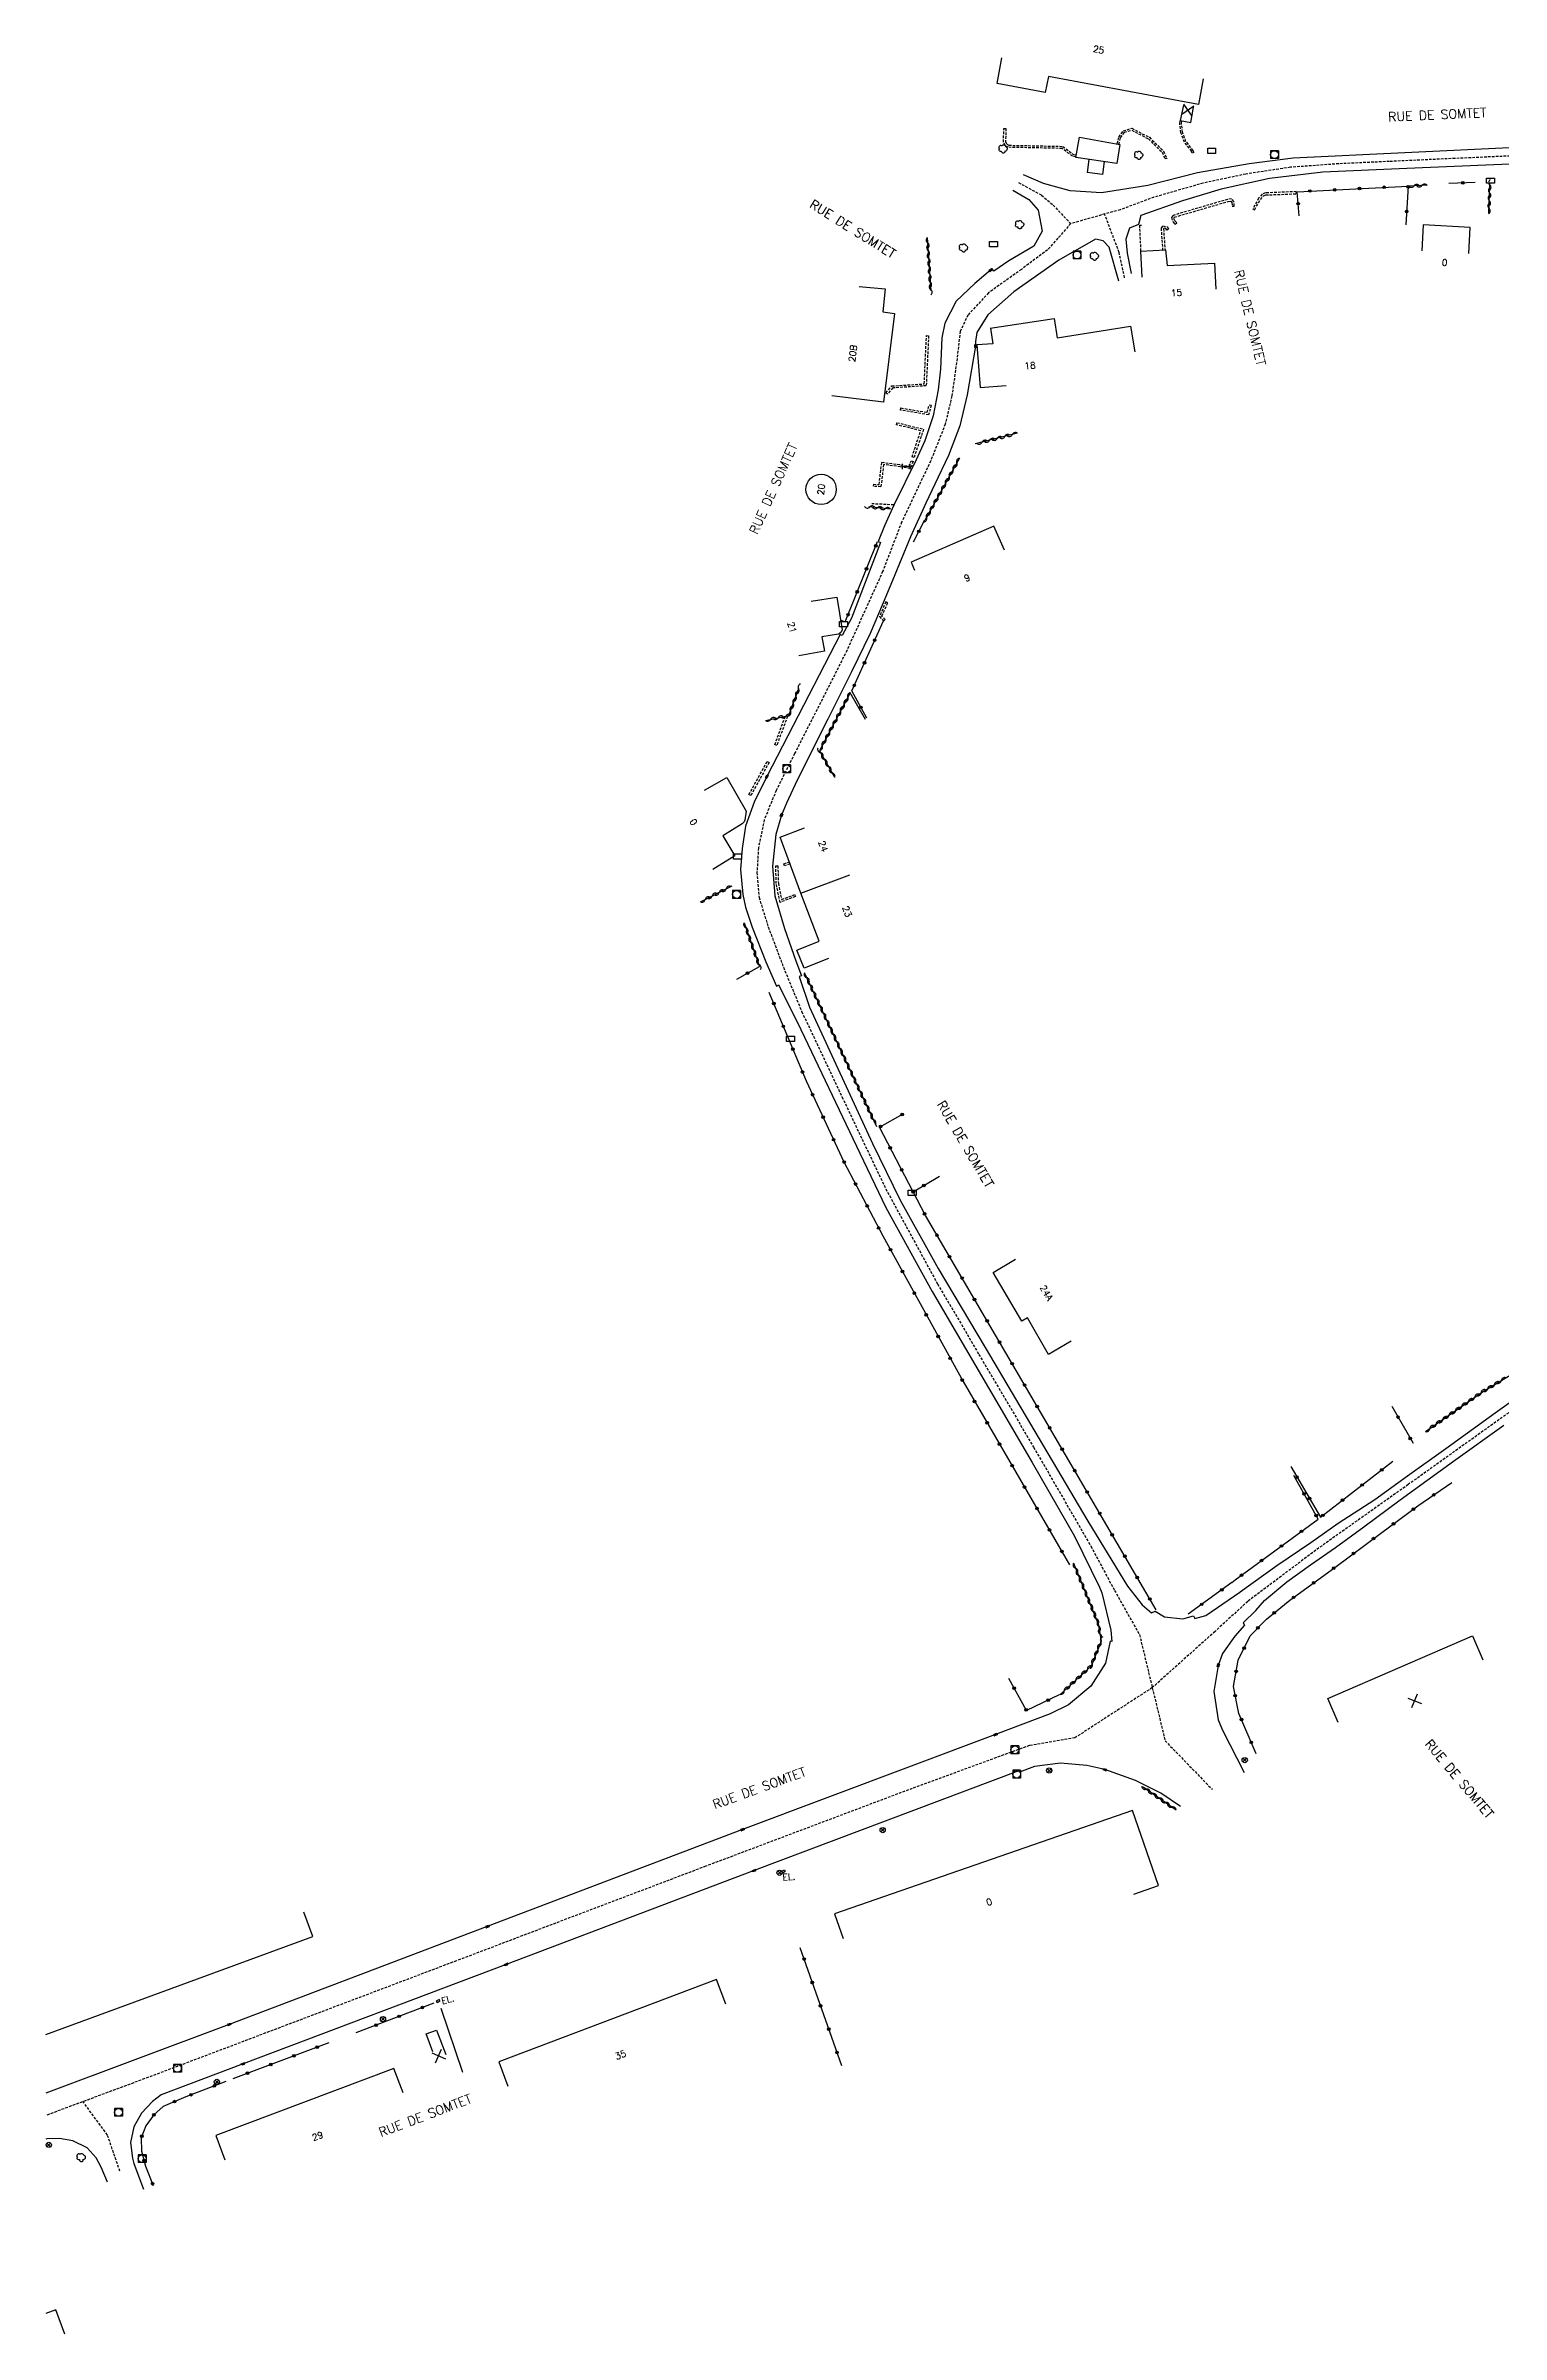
# Model space of a CAD drawing. Header units: millimetres. Extents: x 170000 to 171000, y 110000 to 111000.
# Drawn here: x 170000 to 170278.9, y 110422.1 to 110860.6 of the extents above; entities that cross this region are included whole.
import ezdxf
from ezdxf.enums import TextEntityAlignment as Align

# ---------------------------------------------------------------- set-up
doc = ezdxf.new("R2010")
doc.units = ezdxf.units.MM
doc.linetypes.add('DASHED', pattern=[0.75, 0.5, -0.25])
doc.layers.get('0').update_dxf_attribs({"linetype": 'CONTINUOUS'})
for name, color, linetype in [('W0001', 6, 'DASHED'), ('W0008', 7, 'CONTINUOUS'), ('W0100', 7, 'CONTINUOUS'), ('W0105', 7, 'CONTINUOUS'), ('W0112', 1, 'DASHED'), ('W0300', 7, 'CONTINUOUS'), ('W0302', 3, 'CONTINUOUS'), ('W0310', 3, 'CONTINUOUS'), ('W0322', 7, 'CONTINUOUS'), ('W0400', 7, 'CONTINUOUS'), ('W0420', 7, 'CONTINUOUS'), ('W0469', 7, 'CONTINUOUS'), ('W0984', 7, 'CONTINUOUS'), ('W0989', 7, 'CONTINUOUS'), ('W0991', 7, 'CONTINUOUS'), ('W1102', 7, 'CONTINUOUS'), ('W1471', 7, 'CONTINUOUS'), ('W1474', 7, 'CONTINUOUS')]:
    doc.layers.add(name, color=color, linetype=linetype)
doc.styles.get("Standard").update_dxf_attribs({"font": 'romans.shx', "width": 0.85})

# ---------------------------------------------------------------- blocks, each defined once
blk = doc.blocks.new('t310o')
at = {"color": 0, "linetype": 'Continuous'}
for centre, start, end in [((-0.5, 0.38), 216.8699, 323.1304), ((0.5, -0.37), 36.8699, 143.1303)]:
    blk.add_arc(centre, 0.625, start, end, dxfattribs=at)
blk = doc.blocks.new('t322o')
at = {"color": 0, "linetype": 'Continuous'}
for radius in [0.25, 0.15]:
    blk.add_circle((0, 0), radius, dxfattribs=at)
blk = doc.blocks.new('T1471')
at = {"color": 0, "linetype": 'Continuous', "flags": 128}
blk.add_lwpolyline([(-0.75, -0.5), (-0.75, 0.5), (0.75, 0.5), (0.75, -0.5), (-0.75, -0.5)], dxfattribs=at)
blk = doc.blocks.new('T420')
for p, q in [((0.75, 0.75), (-0.75, 0.75)), ((-0.75, 0.75), (-0.75, -0.75)), ((0.75, 0.75), (0.75, -0.75)), ((0.75, -0.75), (-0.75, -0.75))]:
    blk.add_line(p, q)
blk.add_ellipse((0, 0), major_axis=(-0.53, 0.53), ratio=1, start_param=3.926991, end_param=10.210176)
blk = doc.blocks.new('t991o')
at = {"color": 0, "linetype": 'Continuous'}
for p, q in [((-1, 1), (1, -1)), ((-1, -1), (1, 1))]:
    blk.add_line(p, q, dxfattribs=at)
blk = doc.blocks.new('T300')
for p, q in [((-0.8, 0.51), (-0.86, 0.34)), ((-0.86, 0.34), (-0.86, 0.17)), ((-0.86, 0.17), (-0.74, 0.06)), ((-0.69, 0.63), (-0.8, 0.51)), ((-0.8, -0.06), (-0.74, 0.06)), ((-0.74, 0.06), (-0.69, 0.11)), ((-0.57, 0.69), (-0.69, 0.63)), ((-0.46, 0.69), (-0.57, 0.69)), ((-0.29, 0.63), (-0.46, 0.69)), ((-0.29, 0.63), (-0.17, 0.74)), ((-0.23, 0.57), (-0.29, 0.63)), ((-0.17, 0.74), (-0.06, 0.8)), ((-0.06, 0.8), (0.06, 0.8)), ((0.06, 0.8), (0.23, 0.74)), ((0.23, 0.74), (0.34, 0.63)), ((0.34, 0.63), (0.4, 0.51)), ((0.46, 0.46), (0.34, 0.46)), ((0.4, 0.51), (0.4, 0.46)), ((0.57, 0.4), (0.46, 0.46)), ((0.57, 0.4), (0.69, 0.29)), ((0.69, 0.29), (0.74, 0.17)), ((0.74, 0.06), (0.69, -0.17)), ((0.74, 0.17), (0.74, 0.06)), ((-0.8, -0.17), (-0.8, -0.06)), ((-0.8, -0.23), (-0.8, -0.17)), ((-0.74, -0.34), (-0.8, -0.23)), ((-0.69, -0.4), (-0.74, -0.34)), ((-0.51, -0.46), (-0.69, -0.4)), ((-0.4, -0.46), (-0.51, -0.46)), ((-0.4, -0.46), (-0.34, -0.46)), ((-0.34, -0.46), (-0.34, -0.4)), ((-0.34, -0.51), (-0.34, -0.46)), ((-0.29, -0.63), (-0.34, -0.51)), ((-0.17, -0.74), (-0.29, -0.63)), ((-0.06, -0.8), (-0.17, -0.74)), ((0.06, -0.8), (-0.06, -0.8)), ((0.17, -0.74), (0.06, -0.8)), ((0.23, -0.69), (0.17, -0.74)), ((0.29, -0.46), (0.23, -0.46)), ((0.29, -0.63), (0.23, -0.69)), ((0.46, -0.4), (0.29, -0.46)), ((0.34, -0.51), (0.29, -0.63)), ((0.34, -0.51), (0.34, -0.46)), ((0.57, -0.34), (0.46, -0.4)), ((0.63, -0.29), (0.57, -0.34)), ((0.69, -0.17), (0.63, -0.29))]:
    blk.add_line(p, q)
blk = doc.blocks.new('T400')
for p, q in [((-0.15, 0.3), (0.15, 0.3)), ((-0.15, -0.25), (-0.15, 0.3)), ((-0.15, 0.15), (0.15, 0.15)), ((-0.15, 0), (0.15, 0)), ((0.15, 0.3), (0.15, -0.25)), ((-0.15, -0.15), (0.15, -0.15)), ((-0.15, -0.25), (-0.15, -0.3)), ((-0.15, -0.3), (0.15, -0.3)), ((0.15, -0.3), (0.15, -0.25))]:
    blk.add_line(p, q)
blk = doc.blocks.new('T1474')
at = {"color": 0, "linetype": 'Continuous', "flags": 128}
for points in [[(-0.75, -0.5), (-0.75, 0.5)], [(-0.75, 0), (0.75, 0)], [(0.75, 0), (0.75, -0.5), (0.75, 0.5)]]:
    blk.add_lwpolyline(points, dxfattribs=at)
blk = doc.blocks.new('T469')
at = {"color": 0, "linetype": 'Continuous', "flags": 128}
for points in [[(-0.35, 0.35), (0.35, -0.35)], [(-0.35, -0.35), (0.35, 0.35)]]:
    blk.add_lwpolyline(points, dxfattribs=at)
at = {"color": 0, "linetype": 'Continuous'}
blk.add_circle((0, 0), 0.5, dxfattribs=at)

msp = doc.modelspace()

# ---------------------------------------------------------------- linework, layer by layer
at = {"layer": 'W0001'}
for points in [[(170285.13, 110839.69), (170270.09, 110839.02), (170257.48, 110838.44), (170247.79, 110838), (170238.53, 110837.32), (170229.97, 110836.03), (170221.8, 110834.29), (170212.35, 110831.58), (170205.91, 110829.2), (170196.42, 110826.53), (170191.98, 110821.49), (170186.97, 110817.75), (170180.67, 110813.27), (170176.72, 110809.01), (170175.24, 110805.88), (170174.64, 110800.65), (170173.65, 110793.5), (170172.38, 110788.09), (170169.59, 110781.06), (170164.02, 110769.31), (170160.38, 110759.86), (170153.55, 110744.78), (170149.17, 110736.09), (170143.51, 110724.97), (170139.98, 110717.92), (170137.69, 110712.29), (170136.58, 110706.89), (170136.3, 110702.19), (170136.69, 110697.39), (170138.46, 110691.74), (170141.37, 110684.02), (170144.86, 110675.55), (170152.59, 110659.18), (170160.97, 110641.57), (170170.91, 110623.33), (170178.84, 110609.84), (170189.32, 110592.04), (170200.29, 110573.08), (170204.81, 110564.61), (170209.6, 110556.14), (170214.51, 110535.8), (170223.55, 110526.45)], [(170186.4, 110834.41), (170190.84, 110831.99), (170193.04, 110830.09), (170196.42, 110826.53)], [(170206.74, 110816.15), (170205.7, 110821.01), (170202.89, 110828.46)], [(170287.07, 110603.44), (170261.1, 110584.88), (170243.99, 110572.75), (170230.36, 110562.51)], [(170230.36, 110562.51), (170224.08, 110556.75), (170212.06, 110545.97), (170197.23, 110536.36), (170188.51, 110534.87), (170166.03, 110526.65), (170126.47, 110511.74), (170078.69, 110493.62), (170056.19, 110485.1), (170039.35, 110478.73), (170020.38, 110471.56), (170000, 110463.97)], [(170014.21, 110453.3), (170011.81, 110460.26), (170007.14, 110466.63)]]:
    msp.add_lwpolyline(points, dxfattribs=at)
at = {"layer": 'W0008'}
for points in [[(170382.19, 110855.76), (170376.53, 110852.14), (170370.84, 110849.29), (170364.52, 110846.64), (170360.72, 110845.48), (170354.72, 110844.65), (170346.79, 110843.92), (170337.42, 110843.37), (170306.97, 110842.19), (170281.83, 110841.11), (170239.08, 110839.07), (170230.63, 110837.99), (170220.74, 110836.26), (170211.2, 110833.83), (170202.31, 110832.44), (170196.33, 110832.79), (170191.21, 110834.25), (170187.4, 110835.91)], [(170348.96, 110821.64), (170348.86, 110825.51), (170347.59, 110829.96), (170344.48, 110834.42), (170340.95, 110837.1), (170336.73, 110838.3), (170331.9, 110838.51), (170330.81, 110839.07), (170308.89, 110839.02), (170282.03, 110838.02), (170260.85, 110837.09), (170244.76, 110836.39), (170234.5, 110835.18), (170225.26, 110833.11), (170217.84, 110830.91), (170209.84, 110828.09), (170209.39, 110826.35), (170207.66, 110825.65), (170207, 110823.55), (170207.26, 110820.84), (170207.98, 110816.96)], [(170185.34, 110832.94), (170188.38, 110831.16), (170190.17, 110829.1), (170190.93, 110825.06), (170189.36, 110822.19), (170184.57, 110819.41), (170181.69, 110817.44), (170181.34, 110817.84), (170181.08, 110817.63), (170178.04, 110815.05), (170174.48, 110811.64), (170172.28, 110807.48), (170171.75, 110804.65), (170171.49, 110798.67), (170171.05, 110794.66), (170170.07, 110789.67), (170168.48, 110784.93), (170166.78, 110781.24), (170162.55, 110772.55), (170160.72, 110768.62), (170159.53, 110765.59), (170159.95, 110765.41), (170154.43, 110750.93), (170152.64, 110747.62), (170152.23, 110747.82), (170138.16, 110720.57), (170135.74, 110715.69), (170134.11, 110711.07), (170133.47, 110706.75), (170133.17, 110702.77), (170133.57, 110697.98), (170134.12, 110695.57), (170135.38, 110691.7), (170137.97, 110685.07), (170140.02, 110680.43), (170140.41, 110680.64), (170144.06, 110673.41), (170156.02, 110648.39), (170161, 110637.98), (170169.84, 110621.9), (170189.05, 110589.09), (170197.15, 110575.02), (170201.92, 110565.25), (170202.38, 110564.16), (170204.13, 110556.96), (170204.33, 110554.83), (170204.01, 110554.87), (170203.12, 110550.68), (170200.26, 110546.24), (170195.99, 110542.66), (170192.5, 110540.95), (170182.01, 110536.98), (170133.52, 110518.77), (170084.62, 110500.19), (170035.16, 110481.42), (170000, 110468.28)], [(170205.64, 110815.48), (170203.8, 110822.01), (170202.61, 110823.23), (170201.18, 110823.58), (170194.13, 110819.5), (170185.52, 110813.48), (170180.52, 110809.05), (170178.45, 110805.67), (170178.16, 110803.97), (170178.19, 110803.07), (170177.43, 110798.57), (170176.55, 110793.74), (170175.15, 110787.79), (170172.97, 110782.1), (170170.4, 110776.62), (170168.64, 110772.97), (170165.74, 110766.53), (170162.24, 110758.14), (170160.51, 110753.89), (170158.02, 110748.01), (170154.39, 110740.66), (170149.89, 110731.57), (170144.02, 110719.89), (170141.93, 110715.49), (170141.01, 110713.17), (170139.94, 110709.48), (170139.28, 110703.4), (170139.74, 110697.74), (170141.56, 110691.44), (170143.77, 110685.28), (170144.84, 110682.41), (170144.38, 110682.24), (170146.34, 110676.36), (170158.46, 110650.25), (170163.72, 110639.39), (170171.04, 110626.3), (170180.02, 110611.14), (170199.69, 110577.9), (170207.29, 110565.41), (170210.11, 110561.85), (170211.91, 110560.3), (170212.58, 110560.64), (170214.41, 110559.55), (170217.93, 110559.16), (170219.98, 110559.7), (170220.21, 110559.23), (170222.29, 110559.82), (170228.84, 110564.26)], [(170228.84, 110564.26), (170228.91, 110564.31), (170235.9, 110569.36), (170242.47, 110573.8), (170247.69, 110577.5), (170254.68, 110582.01), (170260.96, 110586.57), (170268.3, 110591.83), (170277.76, 110598.65), (170286.02, 110604.5)], [(170231.89, 110560.77), (170233.59, 110562.7), (170237.87, 110566.27), (170242.39, 110569.53), (170247.16, 110572.83), (170252.57, 110576.79), (170259.55, 110581.97), (170269.81, 110589.37), (170279.43, 110596.26)], [(170231.89, 110560.77), (170229.44, 110558.37), (170229.74, 110557.95), (170227.88, 110555.82), (170225.52, 110552.51), (170224.7, 110550.24), (170223.86, 110545.24), (170224.69, 110539.79), (170225.52, 110537.82), (170229.64, 110529.71)], [(170217.46, 110523.19), (170213.7, 110525.75), (170208.83, 110528.18), (170202.97, 110530.26), (170199.5, 110531.03), (170194.47, 110531.51), (170189.49, 110530.83), (170186.6, 110529.75), (170186.51, 110530.05), (170135.76, 110510.91), (170088.23, 110492.91), (170037.81, 110473.87), (170022.13, 110467.95), (170020.48, 110466.63), (170018.36, 110464.41), (170016.88, 110461.83), (170016.27, 110458.82), (170016.61, 110455.8), (170016.88, 110454.8), (170018.75, 110449.88)], [(170011.81, 110451.18), (170010.62, 110454.06), (170009.64, 110455.87), (170007.93, 110457.76), (170005.2, 110459.13), (170002.61, 110459.6), (170000.18, 110459.48), (170000, 110459.44)]]:
    msp.add_lwpolyline(points, dxfattribs=at)
at = {"layer": 'W0100'}
for p, q in [((170218.03, 110849.25), (170217.4, 110846.31)), ((170183.71, 110763.95), (170181.71, 110768.53)), ((170126.21, 110717.93), (170130.55, 110720.41)), ((170141.01, 110510.8), (170141.17, 110510.5)), ((170141.17, 110510.5), (170141.7, 110510.77)), ((170074.98, 110485.58), (170074.88, 110485.95)), ((170075.54, 110485.86), (170074.98, 110485.58))]:
    msp.add_line(p, q, dxfattribs=at)
for points in [[(170221.8, 110854.26), (170220.89, 110849.34), (170192.14, 110854.71), (170191.51, 110851.63), (170182.32, 110853.38), (170183.25, 110858.29)], [(170217.4, 110846.31), (170219.42, 110845.88), (170219.98, 110848.88)], [(170197.42, 110839.19), (170198.09, 110843.07), (170205.82, 110841.72), (170205.23, 110838.07), (170197.42, 110839.19)], [(170272.71, 110820.82), (170272.98, 110825.82), (170263.96, 110826.3), (170263.69, 110821.31)], [(170210.13, 110816.26), (170209.88, 110821.26), (170214.58, 110821.48), (170214.92, 110818.5), (170223.98, 110818.93), (170224.22, 110813.94)], [(170155.86, 110814.48), (170160.84, 110814.03), (170160.44, 110809.6), (170162.66, 110809.31), (170160.55, 110792.29)], [(170181.02, 110806.51), (170181.47, 110803.52), (170178.4, 110803.31), (170179.08, 110795.1), (170184.06, 110795.51)], [(170181.01, 110806.51), (170193.27, 110808.36), (170193.82, 110804.64), (170207.89, 110806.91), (170208.68, 110801.97)], [(170181.71, 110768.53), (170165.84, 110761.64), (170166.5, 110760.12)], [(170146.67, 110754.15), (170151.61, 110754.94), (170152.61, 110748.67), (170152.46, 110748.24), (170152.08, 110747.9), (170151.9, 110747.83), (170148.72, 110747.34), (170149.22, 110744.59), (170144.3, 110743.7)], [(170130.55, 110720.41), (170134.23, 110713.95), (170133.96, 110712.22), (170133.82, 110711.91), (170133.49, 110711.52), (170129.73, 110709.2), (170132.07, 110705.37), (170127.81, 110702.76)], [(170149.98, 110685.7), (170145.34, 110683.84), (170143.95, 110687.32), (170148.19, 110689), (170144.73, 110698.21), (170140.74, 110708.98), (170145.43, 110710.72)], [(170196.5, 110612.34), (170192.18, 110609.83), (170188.11, 110616.84), (170187.03, 110616.22), (170181.55, 110625.55), (170185.86, 110628.09)], [(170247.66, 110539.3), (170245.68, 110543.89), (170273.44, 110555.88), (170275.42, 110551.29)], [(170208.51, 110506.4), (170213.23, 110508.04), (170208.24, 110522.43), (170151.18, 110502.65), (170152.81, 110497.92)], [(170141.01, 110510.8), (170141.54, 110511.07), (170141.7, 110510.77)], [(170000, 110479.53), (170051.17, 110498.27), (170049.45, 110502.97)], [(170130.31, 110485.34), (170128.54, 110490.02), (170086.82, 110474.27), (170088.58, 110469.59)], [(170075.54, 110485.86), (170075.44, 110486.22), (170074.88, 110485.95)], [(170074.2, 110476.2), (170072.92, 110479.6), (170074.88, 110480.35), (170076.67, 110475.68)], [(170068.48, 110468.32), (170066.72, 110472.99), (170032.56, 110460.14), (170034.32, 110455.46)], [(170003.67, 110422.06), (170001.94, 110426.75), (170000, 110426.04)]]:
    msp.add_lwpolyline(points, dxfattribs=at)
at = {"layer": 'W0105'}
for p, q in [((170199.92, 110838.83), (170199.59, 110836.35)), ((170202.52, 110835.97), (170199.59, 110836.35)), ((170202.83, 110838.41), (170202.52, 110835.97))]:
    msp.add_line(p, q, dxfattribs=at)
at = {"layer": 'W0112'}
for p, q in [((170183.53, 110842.18), (170183.61, 110844.77)), ((170196.92, 110839.8), (170197.51, 110839.7)), ((170232.44, 110831.38), (170231.31, 110829.4)), ((170214.88, 110825.95), (170215.17, 110825.49)), ((170216.05, 110826.82), (170216.45, 110826.4)), ((170162.33, 110795.04), (170161.28, 110793.86)), ((170163.11, 110788.38), (170168.21, 110787.13)), ((170169.2, 110789.9), (170163.82, 110790.8)), ((170169.66, 110791.72), (170169.2, 110789.9)), ((170168.21, 110787.13), (170166.39, 110781.71)), ((170160.04, 110776.1), (170158.65, 110776.19)), ((170160.99, 110754.05), (170159.78, 110751.26)), ((170159.78, 110751.26), (170160.57, 110750.37)), ((170142.14, 110732.07), (170140.09, 110726.55)), ((170140.09, 110726.55), (170139.71, 110726.69)), ((170138.61, 110723.28), (170135.11, 110716.93)), ((170135.11, 110716.93), (170134.76, 110717.12)), ((170140, 110700.05), (170139.9, 110703.45)), ((170141.46, 110703.87), (170142.49, 110704.22)), ((170142.49, 110704.22), (170142.62, 110703.84))]:
    msp.add_line(p, q, dxfattribs=at)
for points in [[(170205.33, 110841.82), (170205.67, 110843.14), (170206.5, 110844.32), (170208.14, 110844.8), (170211.5, 110843.07), (170214.2, 110840.41), (170214.85, 110839), (170214.51, 110838.93)], [(170220.01, 110840.13), (170219.68, 110840.06), (170219.6, 110840.4), (170218.21, 110842.12), (170217.54, 110843.96), (170217.31, 110845.74), (170217.4, 110846.31)], [(170220.01, 110840.13), (170219.91, 110840.56), (170218.51, 110842.29), (170217.87, 110844.05), (170217.65, 110845.74), (170217.74, 110846.24)], [(170197.44, 110839.3), (170196.76, 110839.43), (170194.79, 110840.94), (170184.44, 110841.16), (170183.85, 110841.49), (170183.53, 110842.18)], [(170183.61, 110844.77), (170184.01, 110844.76), (170183.93, 110842.26), (170184.16, 110841.78), (170184.55, 110841.55), (170194.93, 110841.34), (170196.92, 110839.8)], [(170205.67, 110841.74), (170205.98, 110843), (170206.71, 110844.03), (170208.11, 110844.44), (170211.3, 110842.79), (170213.92, 110840.21), (170214.5, 110838.94)], [(170231.31, 110829.4), (170231.66, 110829.2), (170232.77, 110831.15), (170233.35, 110831.85), (170233.8, 110832.02)], [(170239.65, 110832.66), (170233.73, 110832.41), (170233.11, 110832.19), (170232.44, 110831.38)], [(170233.8, 110832.02), (170239.67, 110832.26), (170239.65, 110832.66)], [(170227.77, 110829.88), (170227.7, 110830.76), (170227.25, 110831.26), (170226.52, 110831.18), (170216.07, 110828.12), (170215.71, 110827.69), (170216.05, 110826.82)], [(170216.45, 110826.4), (170216.74, 110826.68), (170216.39, 110827.04), (170216.17, 110827.62), (170216.3, 110827.77), (170226.6, 110830.78), (170227.09, 110830.84), (170227.31, 110830.59)], [(170227.31, 110830.59), (170227.37, 110829.85), (170227.77, 110829.88)], [(170209.89, 110821.26), (170209.65, 110826.21), (170209.99, 110826.23)], [(170214.1, 110821.4), (170213.81, 110825.63), (170214.1, 110826.1), (170214.88, 110825.95)], [(170214.21, 110825.52), (170214.5, 110821.43), (170214.1, 110821.4)], [(170215.17, 110825.49), (170214.83, 110825.27), (170214.63, 110825.59), (170214.3, 110825.65), (170214.21, 110825.52)], [(170169.18, 110805.04), (170168.74, 110795.45), (170162.33, 110795.04)], [(170168.35, 110795.82), (170168.78, 110805.06), (170169.18, 110805.04)], [(170161.28, 110793.86), (170160.99, 110794.13), (170162.14, 110795.43), (170168.35, 110795.82)], [(170167.69, 110786.85), (170163.01, 110787.99), (170163.11, 110788.38)], [(170163.82, 110790.8), (170163.89, 110791.2), (170168.9, 110790.36)], [(170168.9, 110790.36), (170169.28, 110791.82), (170169.66, 110791.72)], [(170166.39, 110781.71), (170166.01, 110781.84), (170167.69, 110786.85)], [(170158.65, 110776.19), (170158.67, 110776.59), (170159.69, 110776.53), (170160.22, 110780.8), (170163.83, 110780.32), (170165.45, 110780.04)], [(170166.21, 110780.95), (170165.71, 110779.59), (170163.77, 110779.93), (170160.57, 110780.35), (170160.04, 110776.1)], [(170165.45, 110780.04), (170165.83, 110781.09), (170166.21, 110780.95)], [(170158.28, 110772.89), (170162.54, 110772.7), (170162.5, 110772.42)], [(170160.25, 110751.34), (170161.36, 110753.89), (170160.99, 110754.05)], [(170160.57, 110750.37), (170160.87, 110750.64), (170160.25, 110751.34)], [(170139.71, 110726.69), (170141.77, 110732.21), (170142.14, 110732.07)], [(170134.76, 110717.12), (170138.25, 110723.47), (170138.61, 110723.28)], [(170139.9, 110703.45), (170140.3, 110703.46), (170140.4, 110700.1), (170141.01, 110697)], [(170142.62, 110703.84), (170141.59, 110703.49), (170141.46, 110703.87)], [(170143.66, 110697.57), (170140.71, 110696.46), (170140, 110700.05)], [(170141.01, 110697), (170143.52, 110697.94), (170143.66, 110697.57)]]:
    msp.add_lwpolyline(points, dxfattribs=at)
at = {"layer": 'W0302'}
msp.add_line((170079.93, 110472.24), (170075.77, 110484.5), dxfattribs=at)
at = {"layer": 'W0310'}
for p, q in [((170264.73, 110833.87), (170261.1, 110833.73)), ((170276.55, 110828.44), (170276.76, 110834.17)), ((170168.93, 110823.86), (170169.59, 110813.65)), ((170186.21, 110786.36), (170178.08, 110784.3)), ((170175.09, 110781.57), (170168.48, 110769.67)), ((170161.89, 110771.84), (170157.71, 110772.25)), ((170125.48, 110696.56), (170131.53, 110699.62)), ((170133.83, 110692.56), (170136.78, 110684.16)), ((170145.41, 110682.92), (170159.18, 110653.53)), ((170216.62, 110522.52), (170210.32, 110526.89))]:
    msp.add_line(p, q, dxfattribs=at)
for points in [[(170137.92, 110731.3), (170142.4, 110732.29), (170144.33, 110737.5)], [(170154.17, 110736.63), (170148.26, 110725.49), (170151.09, 110720.56)], [(170264.42, 110595.04), (170275.32, 110602.65), (170289.43, 110611.13), (170295.84, 110616.74)], [(170196.95, 110569.8), (170201.71, 110558.23), (170202.23, 110554.9), (170200.31, 110550.1), (170194.33, 110544.6)]]:
    msp.add_lwpolyline(points, dxfattribs=at)
at = {"layer": 'W0322'}
for p, q in [((170273.94, 110834.41), (170268.86, 110834.25)), ((170168.39, 110769.68), (170166.25, 110765.46)), ((170157.1, 110731.53), (170154.17, 110736.62)), ((170132.42, 110681.71), (170136.78, 110684.16)), ((170166.22, 110640.99), (170171.26, 110643.96)), ((170257.97, 110599.89), (170262.03, 110592.79)), ((170227.3, 110566.11), (170218.94, 110560.07)), ((170144.54, 110496.2), (170152.5, 110473.56)), ((170074.38, 110485.53), (170059.42, 110479.79)), ((170054.23, 110477.92), (170035.86, 110471.02)), ((170034.51, 110470.48), (170026.85, 110467.58))]:
    msp.add_line(p, q, dxfattribs=at)
for points in [[(170240.22, 110828), (170239.82, 110832.65), (170261.1, 110833.73), (170260.65, 110826.3)], [(170152.35, 110750.52), (170153.2, 110750.21), (170159.4, 110765.61)], [(170157.35, 110731.74), (170154.49, 110737.01), (170160.53, 110750.44)], [(170138.6, 110679.27), (170145.73, 110662.25), (170152.95, 110646.75), (170160.43, 110632.53), (170175.78, 110604.62), (170185.91, 110587.28), (170196.2, 110569.52)], [(170212.78, 110560.91), (170168.6, 110636.42), (170166.21, 110640.99), (170159.76, 110653.39), (170164.33, 110655.93)], [(170227.3, 110566.11), (170227.92, 110566.6), (170237.21, 110573.4), (170243.83, 110578.28), (170239.17, 110586.61)], [(170238.6, 110588.38), (170244.28, 110578.63), (170258.17, 110589.35)], [(170233.94, 110559.09), (170238.4, 110562.74), (170247.01, 110569), (170255.8, 110575.53), (170262.96, 110580.82), (170269.48, 110585.3)], [(170231.97, 110533.3), (170228.66, 110541.01), (170227.6, 110546.16), (170228.52, 110551.21), (170230.8, 110555.9), (170233.94, 110559.09)], [(170194.24, 110544.58), (170187.95, 110541.57), (170184.58, 110547.71)], [(170026.85, 110467.58), (170022.53, 110465.72), (170020.74, 110464.1), (170019.17, 110461.99), (170018.3, 110459.71), (170018.32, 110457.13), (170019.14, 110454.27), (170020.61, 110450.57)]]:
    msp.add_lwpolyline(points, dxfattribs=at)
at = {"layer": 'W1102'}
for p, q in [((170160.55, 110792.29), (170150.63, 110793.52)), ((170144.73, 110698.21), (170154.09, 110701.73))]:
    msp.add_line(p, q, dxfattribs=at)
msp.add_circle((170148.59, 110775.6), 2.91, dxfattribs=at)

# ---------------------------------------------------------------- block references
at = {"layer": 'W0300'}
for p in [(170183.5, 110840.83), (170209.49, 110839.6), (170186.67, 110826.31), (170175.92, 110821.86), (170201.01, 110820.26), (170006.84, 110455.92)]:
    msp.add_blockref('T300', p, dxfattribs=at)
at = {"layer": 'W0310'}
for p, rotation in [((170262.24, 110833.77), 182.298074615491), ((170263.74, 110833.83), 182.298074615491), ((170276.64, 110830.94), 87.94035510376975), ((170276.7, 110832.44), 87.94035510376975), ((170276.75, 110833.94), 87.94035510376975), ((170276.59, 110829.44), 87.94035510376975), ((170169, 110822.86), 273.6954141183928), ((170169.09, 110821.36), 273.6954141183928), ((170169.19, 110819.86), 273.6954141183928), ((170169.29, 110818.37), 273.6954141183928), ((170169.38, 110816.87), 273.6954141183928), ((170169.48, 110815.37), 273.6954141183928), ((170169.58, 110813.88), 273.6954141183928), ((170179.42, 110784.64), 194.2450619217595), ((170180.88, 110785.01), 194.2450619217595), ((170182.33, 110785.38), 194.2450619217595), ((170183.78, 110785.74), 194.2450619217595), ((170185.24, 110786.11), 194.2450619217595), ((170173.14, 110778.07), 240.9499568249946), ((170173.87, 110779.38), 240.9499568249946), ((170174.6, 110780.69), 240.9499568249946), ((170170.96, 110774.13), 240.9499568249946), ((170171.69, 110775.45), 240.9499568249946), ((170172.42, 110776.76), 240.9499568249946), ((170157.91, 110772.23), 174.2704249842436), ((170159.4, 110772.09), 174.2704249842436), ((170160.89, 110771.93), 174.2704249842436), ((170168.77, 110770.2), 240.9499568249946), ((170169.5, 110771.51), 240.9499568249946), ((170170.23, 110772.82), 240.9499568249946), ((170143.24, 110734.55), 69.77212313388624), ((170143.76, 110735.96), 69.77212313388624), ((170144.27, 110737.36), 69.77212313388624), ((170153, 110734.42), 242.0568036615747), ((170153.7, 110735.74), 242.0568036615747), ((170138.9, 110731.52), 12.38254935218791), ((170140.36, 110731.84), 12.38254935218791), ((170141.83, 110732.16), 12.38254935218791), ((170142.72, 110733.14), 69.77212313388624), ((170150.89, 110730.44), 242.0568036615747), ((170151.59, 110731.77), 242.0568036615747), ((170152.3, 110733.09), 242.0568036615747), ((170148.78, 110726.47), 242.0568036615747), ((170149.48, 110727.79), 242.0568036615747), ((170150.19, 110729.12), 242.0568036615747), ((170148.46, 110725.15), 299.8550482968417), ((170149.2, 110723.85), 299.8550482968417), ((170149.95, 110722.55), 299.8550482968417), ((170150.7, 110721.24), 299.8550482968417), ((170126.37, 110697.01), 26.86728711868566), ((170127.71, 110697.69), 26.86728711868566), ((170129.05, 110698.36), 26.86728711868566), ((170130.39, 110699.04), 26.86728711868566), ((170134.16, 110691.61), 289.3757301598684), ((170134.66, 110690.2), 289.3757301598684), ((170135.16, 110688.78), 289.3757301598684), ((170135.65, 110687.37), 289.3757301598684), ((170136.15, 110685.95), 289.3757301598684), ((170136.65, 110684.54), 289.3757301598684), ((170145.84, 110682.02), 295.1028842205969), ((170146.48, 110680.66), 295.1028842205969), ((170147.11, 110679.3), 295.1028842205969), ((170147.75, 110677.94), 295.1028842205969), ((170148.38, 110676.58), 295.1028842205969), ((170149.02, 110675.23), 295.1028842205969), ((170149.66, 110673.87), 295.1028842205969), ((170150.29, 110672.51), 295.1028842205969), ((170150.93, 110671.15), 295.1028842205969), ((170151.57, 110669.79), 295.1028842205969), ((170152.2, 110668.43), 295.1028842205969), ((170152.84, 110667.07), 295.1028842205969), ((170153.48, 110665.72), 295.1028842205969), ((170154.11, 110664.36), 295.1028842205969), ((170154.75, 110663), 295.1028842205969), ((170155.38, 110661.64), 295.1028842205969), ((170156.02, 110660.28), 295.1028842205969), ((170156.66, 110658.93), 295.1028842205969), ((170157.29, 110657.57), 295.1028842205969), ((170157.93, 110656.21), 295.1028842205969), ((170158.57, 110654.85), 295.1028842205969), ((170276.36, 110603.27), 30.99642674411768), ((170277.64, 110604.05), 30.99642674411768), ((170278.93, 110604.82), 30.99642674411768), ((170270.16, 110599.05), 34.92275371700618), ((170271.39, 110599.91), 34.92275371700618), ((170272.62, 110600.77), 34.92275371700618), ((170273.85, 110601.63), 34.92275371700618), ((170275.08, 110602.49), 34.92275371700618), ((170265.24, 110595.62), 34.92275371700618), ((170266.47, 110596.48), 34.92275371700618), ((170267.7, 110597.33), 34.92275371700618), ((170268.93, 110598.19), 34.92275371700618), ((170197.33, 110568.87), 292.3544337768574), ((170197.9, 110567.49), 292.3544337768574), ((170198.48, 110566.1), 292.3544337768574), ((170199.05, 110564.71), 292.3544337768574), ((170199.62, 110563.32), 292.3544337768574), ((170200.19, 110561.94), 292.3544337768574), ((170200.76, 110560.55), 292.3544337768574), ((170201.33, 110559.16), 292.3544337768574), ((170201.79, 110557.74), 278.7977465706178), ((170202.18, 110554.79), 248.2110756935246), ((170202.02, 110556.26), 278.7977465706178), ((170200.51, 110550.61), 248.2110756935246), ((170201.07, 110552), 248.2110756935246), ((170201.62, 110553.39), 248.2110756935246), ((170196.3, 110546.41), 222.6443016924558), ((170197.4, 110547.42), 222.6443016924558), ((170198.5, 110548.44), 222.6443016924558), ((170199.61, 110549.46), 222.6443016924558), ((170195.19, 110545.39), 222.6443016924558), ((170210.86, 110526.51), 145.2585772803938), ((170212.1, 110525.66), 145.2585772803938), ((170213.33, 110524.8), 145.2585772803938), ((170214.56, 110523.95), 145.2585772803938), ((170215.8, 110523.09), 145.2585772803938)]:
    msp.add_blockref('t310o', p, dxfattribs=dict(at, rotation=rotation))
at = {"layer": 'W0322'}
for p, rotation in [((170242.27, 110832.78), 2.889119034094481), ((170247.01, 110833.02), 2.889119034094481), ((170251.75, 110833.26), 2.889119034094481), ((170256.5, 110833.5), 2.889119034094481), ((170261.09, 110833.59), 266.5649634363556), ((170271.57, 110834.34), 181.8949218869263), ((170240.01, 110830.37), 94.92352598329497), ((170260.8, 110828.84), 266.5649634363556), ((170167.31, 110767.56), 243.0286660552838), ((170159.08, 110764.79), 68.03831449394927), ((170157.3, 110760.39), 68.03831449394927), ((170155.52, 110755.98), 68.03831449394927), ((170153.75, 110751.58), 68.03831449394927), ((170158.85, 110746.7), 65.77663417255062), ((170156.9, 110742.37), 65.77663417255062), ((170154.95, 110738.04), 65.77663417255062), ((170156.22, 110733.83), 118.4839346081797), ((170134.49, 110682.88), 29.35510839551143), ((170139.52, 110677.08), 292.7241652528893), ((170141.35, 110672.7), 292.7241652528893), ((170143.19, 110668.32), 292.7241652528893), ((170145.02, 110663.94), 292.7241652528893), ((170146.96, 110659.6), 294.9916361560051), ((170148.97, 110655.3), 294.9916361560051), ((170159.99, 110653.52), 29.03547926395548), ((170164.14, 110655.82), 29.03547926395548), ((170150.98, 110650.99), 294.9916361560051), ((170161.83, 110649.41), 117.4943439342448), ((170152.99, 110646.69), 297.7147626699842), ((170164.03, 110645.2), 117.4943439342448), ((170155.2, 110642.48), 297.7147626699842), ((170166.22, 110640.98), 117.5840869553981), ((170168.26, 110642.2), 30.44683631722788), ((170157.4, 110638.28), 297.7147626699842), ((170159.61, 110634.07), 297.7147626699842), ((170168.42, 110636.77), 117.5840869553981), ((170161.87, 110629.9), 298.8152589023332), ((170170.8, 110632.66), 120.3298771728307), ((170164.16, 110625.73), 298.8152589023332), ((170173.2, 110628.56), 120.3298771728307), ((170166.45, 110621.57), 298.8152589023332), ((170175.6, 110624.46), 120.3298771728307), ((170168.74, 110617.41), 298.8152589023332), ((170178, 110620.36), 120.3298771728307), ((170171.03, 110613.25), 298.8152589023332), ((170180.4, 110616.26), 120.3298771728307), ((170182.8, 110612.16), 120.3298771728307), ((170173.32, 110609.09), 298.8152589023332), ((170185.19, 110608.06), 120.3298771728307), ((170175.61, 110604.92), 298.8152589023332), ((170187.59, 110603.96), 120.3298771728307), ((170178, 110600.82), 300.3117093264964), ((170189.99, 110599.86), 120.3298771728307), ((170180.4, 110596.72), 300.3117093264964), ((170192.39, 110595.76), 120.3298771728307), ((170259.14, 110597.83), 299.7501099923335), ((170182.79, 110592.62), 300.3117093264964), ((170194.79, 110591.66), 120.3298771728307), ((170261.5, 110593.71), 299.7501099923335), ((170185.19, 110588.52), 300.3117093264964), ((170197.19, 110587.56), 120.3298771728307), ((170239.79, 110586.33), 300.2140132941227), ((170256.02, 110587.7), 37.67402104128377), ((170187.58, 110584.41), 300.0703206496008), ((170199.58, 110583.46), 120.3298771728307), ((170241.13, 110583.11), 119.2706526003059), ((170242.18, 110582.23), 300.2140132941227), ((170248.51, 110581.89), 37.67402104128377), ((170252.26, 110584.8), 37.67402104128377), ((170265.98, 110582.9), 34.47750919639754), ((170189.96, 110580.3), 300.0703206496008), ((170201.98, 110579.36), 120.3298771728307), ((170243.45, 110578.97), 119.2706526003059), ((170244.74, 110578.99), 37.67402104128377), ((170258.27, 110577.35), 36.4697941064496), ((170262.09, 110580.18), 36.4697941064496), ((170192.34, 110576.19), 300.0703206496008), ((170204.38, 110575.26), 120.3298771728307), ((170236.82, 110573.12), 36.24097158071832), ((170240.64, 110575.93), 36.37000592283199), ((170254.45, 110574.53), 36.56632640329386), ((170194.72, 110572.08), 300.0703206496008), ((170206.78, 110571.16), 120.3298771728307), ((170232.99, 110570.31), 36.24097158071832), ((170246.82, 110568.87), 36.04202645487872), ((170250.64, 110571.7), 36.56632640329386), ((170209.18, 110567.07), 120.3298771728307), ((170225.37, 110564.72), 215.8630313437633), ((170229.16, 110567.5), 36.24097158071832), ((170242.98, 110566.07), 36.04202645487872), ((170211.58, 110562.96), 120.3298771728307), ((170221.52, 110561.94), 215.8630313437633), ((170235.43, 110560.32), 39.21341651491574), ((170239.14, 110563.28), 36.04202645487872), ((170232.3, 110557.42), 45.50618095958063), ((170229.65, 110553.54), 64.00542132477575), ((170228.13, 110549.09), 79.67622955006912), ((170185.59, 110545.87), 118.793178490273), ((170192.1, 110543.56), 205.5506723251015), ((170227.95, 110544.43), 101.7094870589053), ((170187.88, 110541.71), 118.793178490273), ((170229.16, 110539.85), 113.2191199794029), ((170231.03, 110535.49), 113.2191199794029), ((170145.33, 110493.96), 289.3779207373815), ((170146.9, 110489.48), 289.3779207373815), ((170148.48, 110485), 289.3779207373815), ((170063.3, 110481.28), 200.9834543713354), ((170067.73, 110482.98), 200.9834543713354), ((170072.17, 110484.68), 200.9834543713354), ((170150.05, 110480.52), 289.3779207373815), ((170052.01, 110477.08), 200.5731577117772), ((170038.67, 110472.08), 200.5731577117772), ((170043.11, 110473.75), 200.5731577117772), ((170047.56, 110475.41), 200.5731577117772), ((170151.63, 110476.04), 289.3779207373815), ((170027.84, 110467.96), 200.7117128202825), ((170032.29, 110469.64), 200.7117128202825), ((170020.73, 110464.09), 233.2563543773892), ((170024.67, 110466.64), 203.317247931047), ((170018.41, 110460), 249.1393325596563), ((170018.83, 110455.35), 285.9373699063986), ((170020.48, 110450.9), 291.710495573578)]:
    msp.add_blockref('t322o', p, dxfattribs=dict(at, rotation=rotation))
at = {"layer": 'W0400'}
for p, rotation in [((170181.08, 110817.63), 309.2850892294206), ((170178.19, 110803.07), 181.7745351534413), ((170138.16, 110720.57), 332.6919308584954), ((170141.01, 110713.17), 158.26304781728), ((170224.7, 110550.24), 160.2168483377493), ((170182.01, 110536.98), 290.737880655865), ((170202.97, 110530.26), 70.4306896801701), ((170133.52, 110518.77), 290.5862418635135), ((170135.76, 110510.91), 110.6651840098453), ((170084.62, 110500.19), 290.7996181182309), ((170088.23, 110492.91), 110.7519020547173), ((170035.16, 110481.42), 290.7833170281813), ((170037.81, 110473.87), 110.6852009546381)]:
    msp.add_blockref('T400', p, dxfattribs=dict(at, rotation=rotation))
at = {"layer": 'W0420'}
for p in [(170235.47, 110839.76), (170197.63, 110820.52), (170142, 110722.05), (170132.38, 110697.98), (170185.72, 110534.06), (170186.06, 110529.39), (170025.23, 110473.01), (170013.94, 110464.58), (170018.47, 110455.7)]:
    msp.add_blockref('T420', p, dxfattribs=at)
at = {"layer": 'W0469'}
for p in [(170192.3, 110530.09), (170229.77, 110532.09), (170160.39, 110518.67), (170140.62, 110510.49), (170064.63, 110482.44), (170032.79, 110470.41), (170000.57, 110458.35)]:
    msp.add_blockref('T469', p, dxfattribs=at)
at = {"layer": 'W0991'}
for p, rotation in [((170218.87, 110848.29), 79.49312238297435), ((170262.33, 110543.46), 23.34588347699577), ((170075.29, 110475.39), 20.89951480950419)]:
    msp.add_blockref('t991o', p, dxfattribs=dict(at, rotation=rotation))
at = {"layer": 'W1471'}
for p in [(170223.42, 110840.46), (170276.88, 110834.77), (170181.61, 110822.6), (170152.87, 110749.78), (170132.58, 110705.25), (170142.73, 110670.32), (170166.04, 110640.79)]:
    msp.add_blockref('T1471', p, dxfattribs=at)
at = {"layer": 'W1474'}
msp.add_blockref('T1474', (170164.93, 110779.98), dxfattribs=at)

# ---------------------------------------------------------------- texts
at = {"layer": 'W0984'}
for rotation, p in [(3.2348, (170142.43, 110509.71)), (14.949, (170077.04, 110486.21))]:
    msp.add_text('EL.', height=1.25, rotation=rotation, dxfattribs=at).set_placement(p, align=Align.MIDDLE)
at = {"layer": 'W0989'}
for rotation, p in [(2.5584, (170266.67, 110847.41)), (327.9728, (170154.67, 110825.52)), (283.4379, (170230.79, 110808.5)), (65.654, (170139.43, 110775.77)), (300.4856, (170176.25, 110650.14)), (310.0764, (170270.92, 110528.47)), (20.0846, (170136.74, 110526.73)), (20.736, (170072.72, 110463.99))]:
    msp.add_text('RUE DE SOMTET', height=1.75, rotation=rotation, dxfattribs=at).set_placement(p, align=Align.MIDDLE)
at = {"layer": 'W0991'}
for s, height, rotation, p in [('25', 1.25, 349.4159, (170201.78, 110859.88)), ('0', 1.25, 356.9199, (170268.09, 110819.07)), ('15', 1.249, 4.3496, (170216.69, 110813.29)), ('20B', 1.25, 82.954, (170154.66, 110801.66)), ('18', 1.25, 4.9907, (170188.63, 110799.33)), ('20', 1.25, 83.6412, (170148.59, 110775.6)), ('9', 1.25, 23.4801, (170176.57, 110758.66)), ('21', 1.249, 285.2435, (170143.02, 110749.15)), ('0', 1.25, 121.4365, (170124.13, 110711.84)), ('24', 1.249, 290.2269, (170148.98, 110707.2)), ('23', 1.249, 290.5943, (170153.57, 110694.71)), ('24A', 1.249, 300.4308, (170191.78, 110621.64)), ('0', 1.25, 20.4629, (170180.79, 110504.91)), ('35', 1.25, 20.6821, (170110.15, 110475.6)), ('29', 1.25, 20.6274, (170052.1, 110460.02))]:
    msp.add_text(s, height=height, rotation=rotation, dxfattribs=at).set_placement(p, align=Align.MIDDLE)

doc.saveas('drawing.dxf')
